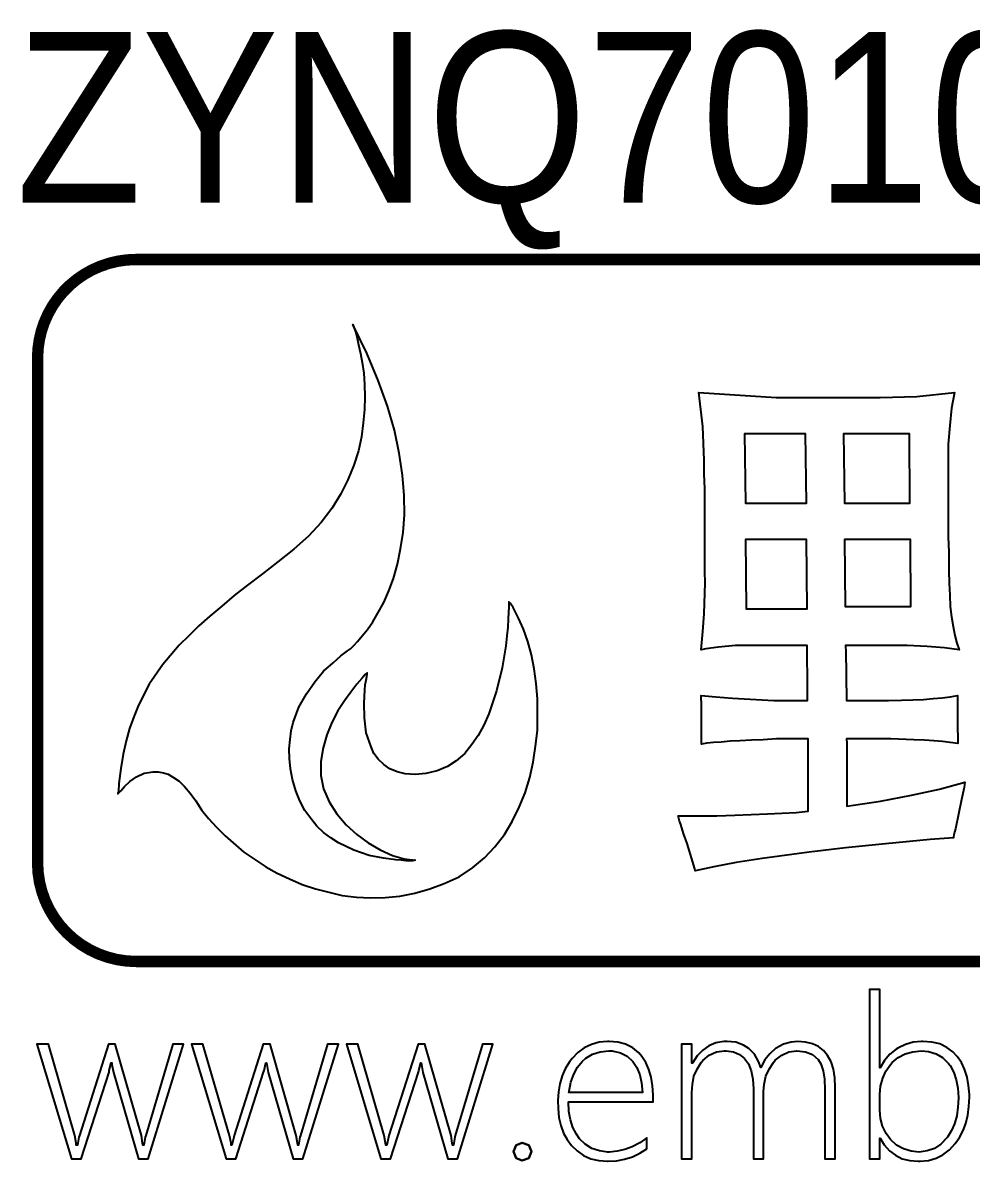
# Model space of a CAD drawing. Extents: x -6 to 181, y -5 to 126.
# Drawn here: x 73.36 to 81.82, y 15.57 to 25.73 of the extents above; entities that cross this region are included whole.
import ezdxf

# ---------------------------------------------------------------- set-up
doc = ezdxf.new("R2010")
doc.units = 0
doc.layers.add('BG_SILKSCREEN_TOP', color=30, linetype='CONTINUOUS')

msp = doc.modelspace()

# ---------------------------------------------------------------- linework, layer by layer
at = {"layer": 'BG_SILKSCREEN_TOP', "const_width": 0.1016}
for points in [[(73.489337, 22.735692, -0.414214), (74.368177, 23.617072)], [(73.489337, 22.735692, -0.414214), (74.368177, 23.617072)], [(74.368177, 17.350892, -0.41265), (73.489337, 18.229732)], [(74.368177, 17.350892, -0.41265), (73.489337, 18.229732)]]:
    msp.add_lwpolyline(points, format="xyb", dxfattribs=at)
for points in [[(74.368177, 23.617072), (89.907897, 23.617072)], [(74.368177, 23.617072), (89.907897, 23.617072)], [(73.489337, 18.229732), (73.489337, 22.735692)], [(73.489337, 18.229732), (73.489337, 22.735692)], [(89.905357, 17.350892), (74.368177, 17.350892)], [(89.905357, 17.350892), (74.368177, 17.350892)]]:
    msp.add_lwpolyline(points, dxfattribs=at)
at = {"layer": 'BG_SILKSCREEN_TOP'}
for points in [[(74.703457, 18.994272), (74.751717, 18.961252), (74.799977, 18.912992), (74.850777, 18.854572), (74.901577, 18.783452), (74.952377, 18.704712), (75.015877, 18.625972), (75.086997, 18.549772), (75.163197, 18.471032), (75.330837, 18.326252), (75.526417, 18.196712), (75.628017, 18.138292), (75.737237, 18.087492), (75.851537, 18.039232), (75.968377, 17.998592), (76.087757, 17.968112), (76.207137, 17.940172), (76.334137, 17.924932), (76.461137, 17.919852), (76.590677, 17.922392), (76.722757, 17.935092), (76.854837, 17.960492), (76.989457, 17.998592), (77.118997, 18.046852), (77.251077, 18.107812), (77.370457, 18.186552), (77.477137, 18.275452), (77.571117, 18.374512), (77.654937, 18.483732), (77.726057, 18.600572), (77.787017, 18.727572), (77.840357, 18.857112), (77.880997, 18.991732), (77.911477, 19.131432), (77.934337, 19.273672), (77.949577, 19.413372), (77.952117, 19.558152), (77.952117, 19.695312), (77.939417, 19.832472), (77.921637, 19.962012), (77.898777, 20.089012), (77.865757, 20.208392), (77.825117, 20.317612), (77.781937, 20.416672), (77.733677, 20.510652), (77.705737, 20.548752), (77.698117, 20.558912), (77.695577, 20.561452), (77.695577, 20.543672), (77.695577, 20.513192), (77.693037, 20.470012), (77.687957, 20.406512), (77.685417, 20.335392), (77.677797, 20.256652), (77.667637, 20.167752), (77.634617, 19.972172), (77.586357, 19.766432), (77.517777, 19.560692), (77.472057, 19.461632), (77.421257, 19.367652), (77.365377, 19.286372), (77.301877, 19.207632), (77.225677, 19.141592), (77.146937, 19.090792), (77.055497, 19.052692), (76.953897, 19.029832), (76.859917, 19.019672), (76.771017, 19.024752), (76.697357, 19.042532), (76.633857, 19.070472), (76.577977, 19.108572), (76.529717, 19.156832), (76.491617, 19.207632), (76.466217, 19.266052), (76.423037, 19.393052), (76.407797, 19.525132), (76.402717, 19.657212), (76.410337, 19.774052), (76.412877, 19.819772), (76.420497, 19.862952), (76.428117, 19.893432), (76.430657, 19.916292), (76.430657, 19.926452), (76.412877, 19.911212), (76.382397, 19.875652), (76.339217, 19.824852), (76.285877, 19.756272), (76.227457, 19.677532), (76.169037, 19.588632), (76.115697, 19.484492), (76.069977, 19.375272), (76.036957, 19.258432), (76.016637, 19.136512), (76.016637, 19.012052), (76.042037, 18.892672), (76.090297, 18.775832), (76.158877, 18.669152), (76.242697, 18.570092), (76.339217, 18.483732), (76.440817, 18.410072), (76.547497, 18.346572), (76.656717, 18.298312), (76.760857, 18.267832), (76.859917, 18.255132), (76.854837, 18.255132), (76.839597, 18.250052), (76.811657, 18.250052), (76.776097, 18.250052), (76.735457, 18.255132), (76.687197, 18.257672), (76.575437, 18.272912), (76.448437, 18.298312), (76.311277, 18.344032), (76.174117, 18.410072), (76.105537, 18.453252), (76.042037, 18.501512), (75.981077, 18.559932), (75.927737, 18.625972), (75.874397, 18.699632), (75.831217, 18.783452), (75.793117, 18.874892), (75.765177, 18.973952), (75.747397, 19.070472), (75.737237, 19.161912), (75.734697, 19.248272), (75.742317, 19.332092), (75.752477, 19.410832), (75.770257, 19.484492), (75.821057, 19.621652), (75.889637, 19.741032), (75.963297, 19.847712), (76.042037, 19.941692), (76.125857, 20.015352), (76.196977, 20.078852), (76.255397, 20.124572), (76.280797, 20.142352), (76.311277, 20.170292), (76.344297, 20.208392), (76.387477, 20.256652), (76.433197, 20.315072), (76.481457, 20.383652), (76.529717, 20.464932), (76.577977, 20.553832), (76.623697, 20.657972), (76.664337, 20.769732), (76.702437, 20.896732), (76.727837, 21.033892), (76.753237, 21.181212), (76.763397, 21.338692), (76.760857, 21.511412), (76.745617, 21.691752), (76.717677, 21.887332), (76.674497, 22.093072), (76.613537, 22.308972), (76.529717, 22.537572), (76.428117, 22.781412), (76.303657, 23.035412), (76.313817, 23.004932), (76.329057, 22.966832), (76.341757, 22.916032), (76.354457, 22.855072), (76.372237, 22.778872), (76.387477, 22.697592), (76.400177, 22.601072), (76.407797, 22.502012), (76.410337, 22.390252), (76.407797, 22.278492), (76.395097, 22.159112), (76.379857, 22.034652), (76.351917, 21.907652), (76.311277, 21.780652), (76.257937, 21.651112), (76.194437, 21.524112), (76.115697, 21.394572), (76.019177, 21.270112), (75.907417, 21.148192), (75.775337, 21.031352), (75.633097, 20.917052), (75.495937, 20.810372), (75.363857, 20.711312), (75.244477, 20.617332), (75.132717, 20.523352), (75.026037, 20.434452), (74.926977, 20.345552), (74.838077, 20.259192), (74.754257, 20.175372), (74.606937, 20.002652), (74.485017, 19.827392), (74.388497, 19.639432), (74.347857, 19.535292), (74.309757, 19.431152), (74.279277, 19.319392), (74.253877, 19.200012), (74.233557, 19.073012), (74.215777, 18.940932), (74.210697, 18.867272), (74.205617, 18.852032), (74.205617, 18.846952), (74.210697, 18.852032), (74.231017, 18.874892), (74.264037, 18.912992), (74.312297, 18.956172), (74.373257, 18.999352), (74.441837, 19.032372), (74.520577, 19.045072), (74.566297, 19.045072), (74.612017, 19.034912), (74.655197, 19.022212)], [(74.612017, 19.034912), (74.655197, 19.022212), (74.703457, 18.994272), (74.751717, 18.961252), (74.799977, 18.912992), (74.850777, 18.854572), (74.901577, 18.783452), (74.952377, 18.704712), (75.015877, 18.625972), (75.086997, 18.549772), (75.163197, 18.471032), (75.330837, 18.326252), (75.526417, 18.196712), (75.628017, 18.138292), (75.737237, 18.087492), (75.851537, 18.039232), (75.968377, 17.998592), (76.087757, 17.968112), (76.207137, 17.940172), (76.334137, 17.924932), (76.461137, 17.919852), (76.590677, 17.922392), (76.722757, 17.935092), (76.854837, 17.960492), (76.989457, 17.998592), (77.118997, 18.046852), (77.251077, 18.107812), (77.370457, 18.186552), (77.477137, 18.275452), (77.571117, 18.374512), (77.654937, 18.483732), (77.726057, 18.600572), (77.787017, 18.727572), (77.840357, 18.857112), (77.880997, 18.991732), (77.911477, 19.131432), (77.934337, 19.273672), (77.949577, 19.413372), (77.952117, 19.558152), (77.952117, 19.695312), (77.939417, 19.832472), (77.921637, 19.962012), (77.898777, 20.089012), (77.865757, 20.208392), (77.825117, 20.317612), (77.781937, 20.416672), (77.733677, 20.510652), (77.705737, 20.548752), (77.698117, 20.558912), (77.695577, 20.561452), (77.695577, 20.543672), (77.695577, 20.513192), (77.693037, 20.470012), (77.687957, 20.406512), (77.685417, 20.335392), (77.677797, 20.256652), (77.667637, 20.167752), (77.634617, 19.972172), (77.586357, 19.766432), (77.517777, 19.560692), (77.472057, 19.461632), (77.421257, 19.367652), (77.365377, 19.286372), (77.301877, 19.207632), (77.225677, 19.141592), (77.146937, 19.090792), (77.055497, 19.052692), (76.953897, 19.029832), (76.859917, 19.019672), (76.771017, 19.024752), (76.697357, 19.042532), (76.633857, 19.070472), (76.577977, 19.108572), (76.529717, 19.156832), (76.491617, 19.207632), (76.466217, 19.266052), (76.423037, 19.393052), (76.407797, 19.525132), (76.402717, 19.657212), (76.410337, 19.774052), (76.412877, 19.819772), (76.420497, 19.862952), (76.428117, 19.893432), (76.430657, 19.916292), (76.430657, 19.926452), (76.412877, 19.911212), (76.382397, 19.875652), (76.339217, 19.824852), (76.285877, 19.756272), (76.227457, 19.677532), (76.169037, 19.588632), (76.115697, 19.484492), (76.069977, 19.375272), (76.036957, 19.258432), (76.016637, 19.136512), (76.016637, 19.012052), (76.042037, 18.892672), (76.090297, 18.775832), (76.158877, 18.669152), (76.242697, 18.570092), (76.339217, 18.483732), (76.440817, 18.410072), (76.547497, 18.346572), (76.656717, 18.298312), (76.760857, 18.267832), (76.859917, 18.255132), (76.854837, 18.255132), (76.839597, 18.250052), (76.811657, 18.250052), (76.776097, 18.250052), (76.735457, 18.255132), (76.687197, 18.257672), (76.575437, 18.272912), (76.448437, 18.298312), (76.311277, 18.344032), (76.174117, 18.410072), (76.105537, 18.453252), (76.042037, 18.501512), (75.981077, 18.559932), (75.927737, 18.625972), (75.874397, 18.699632), (75.831217, 18.783452), (75.793117, 18.874892), (75.765177, 18.973952), (75.747397, 19.070472), (75.737237, 19.161912), (75.734697, 19.248272), (75.742317, 19.332092), (75.752477, 19.410832), (75.770257, 19.484492), (75.821057, 19.621652), (75.889637, 19.741032), (75.963297, 19.847712), (76.042037, 19.941692), (76.125857, 20.015352), (76.196977, 20.078852), (76.255397, 20.124572), (76.280797, 20.142352), (76.311277, 20.170292), (76.344297, 20.208392), (76.387477, 20.256652), (76.433197, 20.315072), (76.481457, 20.383652), (76.529717, 20.464932), (76.577977, 20.553832), (76.623697, 20.657972), (76.664337, 20.769732), (76.702437, 20.896732), (76.727837, 21.033892), (76.753237, 21.181212), (76.763397, 21.338692), (76.760857, 21.511412), (76.745617, 21.691752), (76.717677, 21.887332), (76.674497, 22.093072), (76.613537, 22.308972), (76.529717, 22.537572), (76.428117, 22.781412), (76.303657, 23.035412), (76.313817, 23.004932), (76.329057, 22.966832), (76.341757, 22.916032), (76.354457, 22.855072), (76.372237, 22.778872), (76.387477, 22.697592), (76.400177, 22.601072), (76.407797, 22.502012), (76.410337, 22.390252), (76.407797, 22.278492), (76.395097, 22.159112), (76.379857, 22.034652), (76.351917, 21.907652), (76.311277, 21.780652), (76.257937, 21.651112), (76.194437, 21.524112), (76.115697, 21.394572), (76.019177, 21.270112), (75.907417, 21.148192), (75.775337, 21.031352), (75.633097, 20.917052), (75.495937, 20.810372), (75.363857, 20.711312), (75.244477, 20.617332), (75.132717, 20.523352), (75.026037, 20.434452), (74.926977, 20.345552), (74.838077, 20.259192), (74.754257, 20.175372), (74.606937, 20.002652), (74.485017, 19.827392), (74.388497, 19.639432), (74.347857, 19.535292), (74.309757, 19.431152), (74.279277, 19.319392), (74.253877, 19.200012), (74.233557, 19.073012), (74.215777, 18.940932), (74.210697, 18.867272), (74.205617, 18.852032), (74.205617, 18.846952), (74.210697, 18.852032), (74.231017, 18.874892), (74.264037, 18.912992), (74.312297, 18.956172), (74.373257, 18.999352), (74.441837, 19.032372), (74.520577, 19.045072), (74.566297, 19.045072)], [(79.354197, 18.178932), (79.285617, 18.404992), (79.255137, 18.493892), (79.229737, 18.572632), (79.219577, 18.603112), (79.211957, 18.628512), (79.209417, 18.643752), (79.206877, 18.651372), (79.552317, 18.651372), (79.712337, 18.656452), (80.004437, 18.669152), (80.258437, 18.681852), (80.367657, 18.692012), (80.367657, 19.014592), (80.365117, 19.179692), (80.365117, 19.337172), (80.083177, 19.337172), (79.966337, 19.329552), (79.859657, 19.327012), (79.758057, 19.319392), (79.669157, 19.316852), (79.590417, 19.309232), (79.521837, 19.306692), (79.463417, 19.299072), (79.415157, 19.291452), (79.415157, 19.654672), (79.412617, 19.702932), (79.412617, 19.725792), (79.542157, 19.713092), (79.692017, 19.700392), (80.060317, 19.680072), (80.360037, 19.680072), (80.360037, 19.926452), (80.357497, 20.022972), (80.357497, 20.172832), (79.905377, 20.172832), (79.806317, 20.170292), (79.717417, 20.170292), (79.565017, 20.157592), (79.453257, 20.142352), (79.412617, 20.132192), (79.427857, 20.297292), (79.438017, 20.454772), (79.448177, 20.731632), (79.445637, 20.830692), (79.445637, 20.952612), (79.443097, 21.290432), (79.443097, 21.572372), (79.438017, 21.699372), (79.438017, 21.826372), (79.425317, 22.126092), (79.389757, 22.428352), (80.080637, 22.385172), (81.007737, 22.385172), (81.335397, 22.395332), (81.673217, 22.428352), (81.645277, 22.291192), (81.630037, 22.136252), (81.617337, 21.968612), (81.614797, 21.742552), (81.614797, 21.564752), (81.617337, 21.468232), (81.617337, 21.140572), (81.622417, 21.003412), (81.622417, 20.838312), (81.624957, 20.726552), (81.630037, 20.619872), (81.635117, 20.520812), (81.645277, 20.426832), (81.660517, 20.340472), (81.675757, 20.261732), (81.693537, 20.193152), (81.713857, 20.132192), (81.584317, 20.149972), (81.429377, 20.162672), (81.249037, 20.170292), (80.992497, 20.172832), (80.700397, 20.172832), (80.700397, 20.152512), (80.702937, 20.129652), (80.708017, 19.680072), (81.083937, 19.680072), (81.198237, 19.682612), (81.299837, 19.687692), (81.396357, 19.690232), (81.482717, 19.697852), (81.561457, 19.702932), (81.632577, 19.713092), (81.698617, 19.725792), (81.698617, 19.428612), (81.701157, 19.360032), (81.701157, 19.296532), (81.635117, 19.304152), (81.566537, 19.314312), (81.487797, 19.319392), (81.403977, 19.327012), (81.309997, 19.329552), (81.104257, 19.337172), (80.708017, 19.337172), (80.708017, 19.329552), (80.710557, 19.309232), (80.713097, 18.737732), (81.012817, 18.780912), (81.289677, 18.834252), (81.538597, 18.887592), (81.764657, 18.951092), (81.759577, 18.905372), (81.734177, 18.796152), (81.680837, 18.534532), (81.673217, 18.504052), (81.665597, 18.481192), (81.663057, 18.463412), (81.663057, 18.455792), (81.454777, 18.440552), (81.055997, 18.402452), (80.700397, 18.364352), (80.375277, 18.326252), (79.956177, 18.270372), (79.722497, 18.234812), (79.524377, 18.196712), (79.359277, 18.158612), (79.359277, 18.161152)], [(79.359277, 18.158612), (79.359277, 18.161152), (79.354197, 18.178932), (79.285617, 18.404992), (79.255137, 18.493892), (79.229737, 18.572632), (79.219577, 18.603112), (79.211957, 18.628512), (79.209417, 18.643752), (79.206877, 18.651372), (79.552317, 18.651372), (79.712337, 18.656452), (80.004437, 18.669152), (80.258437, 18.681852), (80.367657, 18.692012), (80.367657, 19.014592), (80.365117, 19.179692), (80.365117, 19.337172), (80.083177, 19.337172), (79.966337, 19.329552), (79.859657, 19.327012), (79.758057, 19.319392), (79.669157, 19.316852), (79.590417, 19.309232), (79.521837, 19.306692), (79.463417, 19.299072), (79.415157, 19.291452), (79.415157, 19.654672), (79.412617, 19.702932), (79.412617, 19.725792), (79.542157, 19.713092), (79.692017, 19.700392), (80.060317, 19.680072), (80.360037, 19.680072), (80.360037, 19.926452), (80.357497, 20.022972), (80.357497, 20.172832), (79.905377, 20.172832), (79.806317, 20.170292), (79.717417, 20.170292), (79.565017, 20.157592), (79.453257, 20.142352), (79.412617, 20.132192), (79.427857, 20.297292), (79.438017, 20.454772), (79.448177, 20.731632), (79.445637, 20.830692), (79.445637, 20.952612), (79.443097, 21.290432), (79.443097, 21.572372), (79.438017, 21.699372), (79.438017, 21.826372), (79.425317, 22.126092), (79.389757, 22.428352), (80.080637, 22.385172), (81.007737, 22.385172), (81.335397, 22.395332), (81.673217, 22.428352), (81.645277, 22.291192), (81.630037, 22.136252), (81.617337, 21.968612), (81.614797, 21.742552), (81.614797, 21.564752), (81.617337, 21.468232), (81.617337, 21.140572), (81.622417, 21.003412), (81.622417, 20.838312), (81.624957, 20.726552), (81.630037, 20.619872), (81.635117, 20.520812), (81.645277, 20.426832), (81.660517, 20.340472), (81.675757, 20.261732), (81.693537, 20.193152), (81.713857, 20.132192), (81.584317, 20.149972), (81.429377, 20.162672), (81.249037, 20.170292), (80.992497, 20.172832), (80.700397, 20.172832), (80.700397, 20.152512), (80.702937, 20.129652), (80.708017, 19.680072), (81.083937, 19.680072), (81.198237, 19.682612), (81.299837, 19.687692), (81.396357, 19.690232), (81.482717, 19.697852), (81.561457, 19.702932), (81.632577, 19.713092), (81.698617, 19.725792), (81.698617, 19.428612), (81.701157, 19.360032), (81.701157, 19.296532), (81.635117, 19.304152), (81.566537, 19.314312), (81.487797, 19.319392), (81.403977, 19.327012), (81.309997, 19.329552), (81.104257, 19.337172), (80.708017, 19.337172), (80.708017, 19.329552), (80.710557, 19.309232), (80.713097, 18.737732), (81.012817, 18.780912), (81.289677, 18.834252), (81.538597, 18.887592), (81.764657, 18.951092), (81.759577, 18.905372), (81.734177, 18.796152), (81.680837, 18.534532), (81.673217, 18.504052), (81.665597, 18.481192), (81.663057, 18.463412), (81.663057, 18.455792), (81.454777, 18.440552), (81.055997, 18.402452), (80.700397, 18.364352), (80.375277, 18.326252), (79.956177, 18.270372), (79.722497, 18.234812), (79.524377, 18.196712)], [(79.801237, 22.062592), (80.339717, 22.062592), (80.347337, 21.440292), (79.808857, 21.440292)], [(80.347337, 21.440292), (79.808857, 21.440292), (79.801237, 22.062592), (80.339717, 22.062592)], [(80.685157, 22.062592), (81.269357, 22.062592), (81.271897, 21.440292), (80.692777, 21.440292)], [(81.271897, 21.440292), (80.692777, 21.440292), (80.685157, 22.062592), (81.269357, 22.062592)], [(79.811397, 21.120252), (80.349877, 21.120252), (80.354957, 20.495412), (79.816477, 20.495412)], [(80.354957, 20.495412), (79.816477, 20.495412), (79.811397, 21.120252), (80.349877, 21.120252)], [(80.692777, 21.120252), (81.276977, 21.120252), (81.279517, 20.515732), (80.700397, 20.515732)], [(81.279517, 20.515732), (80.700397, 20.515732), (80.692777, 21.120252), (81.276977, 21.120252)], [(80.913757, 15.590672), (81.005197, 15.590672), (81.005197, 15.773552), (81.010277, 15.773552), (81.045837, 15.715132), (81.091557, 15.661792), (81.144897, 15.621152), (81.205857, 15.590672), (81.274437, 15.572892), (81.348097, 15.567812), (81.365877, 15.567812), (81.439537, 15.575432), (81.508117, 15.595752), (81.569077, 15.626232), (81.627497, 15.669412), (81.678297, 15.725292), (81.716397, 15.778632), (81.749417, 15.842132), (81.772277, 15.905632), (81.790057, 15.979292), (81.800217, 16.055492), (81.805297, 16.139312), (81.805297, 16.162172), (81.797677, 16.243452), (81.784977, 16.319652), (81.762117, 16.388232), (81.734177, 16.449192), (81.696077, 16.502532), (81.657977, 16.543172), (81.604637, 16.583812), (81.541137, 16.614292), (81.470017, 16.632072), (81.391277, 16.637152), (81.378577, 16.637152), (81.302377, 16.629532), (81.233797, 16.609212), (81.167757, 16.576192), (81.152517, 16.568572), (81.096637, 16.522852), (81.048377, 16.466972), (81.010277, 16.400932), (81.005197, 16.400932), (81.005197, 17.101972), (80.913757, 17.101972)], [(81.005197, 15.590672), (81.005197, 15.773552), (81.010277, 15.773552), (81.045837, 15.715132), (81.091557, 15.661792), (81.144897, 15.621152), (81.205857, 15.590672), (81.274437, 15.572892), (81.348097, 15.567812), (81.365877, 15.567812), (81.439537, 15.575432), (81.508117, 15.595752), (81.569077, 15.626232), (81.627497, 15.669412), (81.678297, 15.725292), (81.716397, 15.778632), (81.749417, 15.842132), (81.772277, 15.905632), (81.790057, 15.979292), (81.800217, 16.055492), (81.805297, 16.139312), (81.805297, 16.162172), (81.797677, 16.243452), (81.784977, 16.319652), (81.762117, 16.388232), (81.734177, 16.449192), (81.696077, 16.502532), (81.657977, 16.543172), (81.604637, 16.583812), (81.541137, 16.614292), (81.470017, 16.632072), (81.391277, 16.637152), (81.378577, 16.637152), (81.302377, 16.629532), (81.233797, 16.609212), (81.167757, 16.576192), (81.152517, 16.568572), (81.096637, 16.522852), (81.048377, 16.466972), (81.010277, 16.400932), (81.005197, 16.400932), (81.005197, 17.101972), (80.913757, 17.101972), (80.913757, 15.590672)], [(73.834777, 15.727832), (73.822077, 15.798952), (73.585857, 16.611752), (73.481717, 16.611752), (73.791597, 15.590672), (73.877957, 15.590672), (74.126877, 16.362832), (74.129417, 16.378072), (74.147197, 16.446652), (74.152277, 16.446652), (74.152277, 16.431412), (74.167517, 16.360292), (74.388497, 15.590672), (74.474857, 15.590672), (74.792357, 16.611752), (74.695837, 16.611752), (74.454537, 15.798952), (74.449457, 15.781172), (74.436757, 15.712592), (74.429137, 15.712592), (74.426597, 15.727832), (74.416437, 15.798952), (74.182757, 16.611752), (74.121797, 16.611752), (73.862717, 15.798952), (73.857637, 15.781172), (73.844937, 15.712592), (73.834777, 15.712592)], [(73.822077, 15.798952), (73.585857, 16.611752), (73.481717, 16.611752), (73.791597, 15.590672), (73.877957, 15.590672), (74.126877, 16.362832), (74.129417, 16.378072), (74.147197, 16.446652), (74.152277, 16.446652), (74.152277, 16.431412), (74.167517, 16.360292), (74.388497, 15.590672), (74.474857, 15.590672), (74.792357, 16.611752), (74.695837, 16.611752), (74.454537, 15.798952), (74.449457, 15.781172), (74.436757, 15.712592), (74.429137, 15.712592), (74.426597, 15.727832), (74.416437, 15.798952), (74.182757, 16.611752), (74.121797, 16.611752), (73.862717, 15.798952), (73.857637, 15.781172), (73.844937, 15.712592), (73.834777, 15.712592), (73.834777, 15.727832)], [(75.216537, 15.727832), (75.201297, 15.798952), (74.965077, 16.611752), (74.863477, 16.611752), (75.170817, 15.590672), (75.257177, 15.590672), (75.506097, 16.362832), (75.511177, 16.378072), (75.526417, 16.446652), (75.531497, 16.446652), (75.534037, 16.431412), (75.546737, 16.360292), (75.770257, 15.590672), (75.856617, 15.590672), (76.174117, 16.611752), (76.077597, 16.611752), (75.836297, 15.798952), (75.831217, 15.781172), (75.818517, 15.712592), (75.810897, 15.712592), (75.808357, 15.727832), (75.798197, 15.798952), (75.564517, 16.611752), (75.503557, 16.611752), (75.244477, 15.798952), (75.239397, 15.781172), (75.224157, 15.712592), (75.216537, 15.712592)], [(75.201297, 15.798952), (74.965077, 16.611752), (74.863477, 16.611752), (75.170817, 15.590672), (75.257177, 15.590672), (75.506097, 16.362832), (75.511177, 16.378072), (75.526417, 16.446652), (75.531497, 16.446652), (75.534037, 16.431412), (75.546737, 16.360292), (75.770257, 15.590672), (75.856617, 15.590672), (76.174117, 16.611752), (76.077597, 16.611752), (75.836297, 15.798952), (75.831217, 15.781172), (75.818517, 15.712592), (75.810897, 15.712592), (75.808357, 15.727832), (75.798197, 15.798952), (75.564517, 16.611752), (75.503557, 16.611752), (75.244477, 15.798952), (75.239397, 15.781172), (75.224157, 15.712592), (75.216537, 15.712592), (75.216537, 15.727832)], [(76.595757, 15.727832), (76.583057, 15.798952), (76.346837, 16.611752), (76.245237, 16.611752), (76.552577, 15.590672), (76.638937, 15.590672), (76.887857, 16.362832), (76.892937, 16.378072), (76.908177, 16.446652), (76.913257, 16.446652), (76.915797, 16.431412), (76.928497, 16.360292), (77.152017, 15.590672), (77.235837, 15.590672), (77.553337, 16.611752), (77.459357, 16.611752), (77.215517, 15.798952), (77.212977, 15.781172), (77.200277, 15.712592), (77.192657, 15.712592), (77.190117, 15.727832), (77.179957, 15.798952), (76.946277, 16.611752), (76.885317, 16.611752), (76.623697, 15.798952), (76.621157, 15.781172), (76.605917, 15.712592), (76.598297, 15.712592)], [(76.583057, 15.798952), (76.346837, 16.611752), (76.245237, 16.611752), (76.552577, 15.590672), (76.638937, 15.590672), (76.887857, 16.362832), (76.892937, 16.378072), (76.908177, 16.446652), (76.913257, 16.446652), (76.915797, 16.431412), (76.928497, 16.360292), (77.152017, 15.590672), (77.235837, 15.590672), (77.553337, 16.611752), (77.459357, 16.611752), (77.215517, 15.798952), (77.212977, 15.781172), (77.200277, 15.712592), (77.192657, 15.712592), (77.190117, 15.727832), (77.179957, 15.798952), (76.946277, 16.611752), (76.885317, 16.611752), (76.623697, 15.798952), (76.621157, 15.781172), (76.605917, 15.712592), (76.598297, 15.712592), (76.595757, 15.727832)], [(78.592197, 15.649092), (78.576957, 15.649092), (78.503297, 15.659252), (78.434717, 15.682112), (78.376297, 15.720212), (78.325497, 15.768472), (78.297557, 15.809112), (78.267077, 15.867532), (78.246757, 15.936112), (78.231517, 16.012312), (78.228977, 16.098672), (78.983357, 16.098672), (78.983357, 16.139312), (78.983357, 16.159632), (78.978277, 16.240912), (78.965577, 16.317112), (78.945257, 16.385692), (78.917317, 16.449192), (78.881757, 16.502532), (78.853817, 16.535552), (78.800477, 16.581272), (78.736977, 16.611752), (78.668397, 16.632072), (78.589657, 16.637152), (78.574417, 16.637152), (78.500757, 16.629532), (78.432177, 16.609212), (78.368677, 16.578732), (78.310257, 16.538092), (78.259457, 16.484752), (78.236597, 16.454272), (78.198497, 16.393312), (78.170557, 16.329812), (78.150237, 16.258692), (78.137537, 16.187572), (78.132457, 16.108832), (78.134997, 16.037712), (78.142617, 15.958972), (78.160397, 15.885312), (78.183257, 15.819272), (78.216277, 15.760852), (78.254377, 15.707512), (78.305177, 15.659252), (78.361057, 15.618612), (78.427097, 15.588132), (78.498217, 15.572892), (78.574417, 15.567812), (78.582037, 15.567812), (78.655697, 15.570352), (78.726817, 15.585592), (78.797937, 15.608452), (78.863977, 15.638932), (78.927477, 15.679572), (78.927477, 15.776092), (78.863977, 15.732912), (78.795397, 15.697352), (78.729357, 15.671952), (78.660777, 15.656712)], [(78.576957, 15.649092), (78.503297, 15.659252), (78.434717, 15.682112), (78.376297, 15.720212), (78.325497, 15.768472), (78.297557, 15.809112), (78.267077, 15.867532), (78.246757, 15.936112), (78.231517, 16.012312), (78.228977, 16.098672), (78.983357, 16.098672), (78.983357, 16.139312), (78.983357, 16.159632), (78.978277, 16.240912), (78.965577, 16.317112), (78.945257, 16.385692), (78.917317, 16.449192), (78.881757, 16.502532), (78.853817, 16.535552), (78.800477, 16.581272), (78.736977, 16.611752), (78.668397, 16.632072), (78.589657, 16.637152), (78.574417, 16.637152), (78.500757, 16.629532), (78.432177, 16.609212), (78.368677, 16.578732), (78.310257, 16.538092), (78.259457, 16.484752), (78.236597, 16.454272), (78.198497, 16.393312), (78.170557, 16.329812), (78.150237, 16.258692), (78.137537, 16.187572), (78.132457, 16.108832), (78.134997, 16.037712), (78.142617, 15.958972), (78.160397, 15.885312), (78.183257, 15.819272), (78.216277, 15.760852), (78.254377, 15.707512), (78.305177, 15.659252), (78.361057, 15.618612), (78.427097, 15.588132), (78.498217, 15.572892), (78.574417, 15.567812), (78.582037, 15.567812), (78.655697, 15.570352), (78.726817, 15.585592), (78.797937, 15.608452), (78.863977, 15.638932), (78.927477, 15.679572), (78.927477, 15.776092), (78.863977, 15.732912), (78.795397, 15.697352), (78.729357, 15.671952), (78.660777, 15.656712), (78.592197, 15.649092)], [(79.752977, 16.520312), (79.798697, 16.484752), (79.834257, 16.436492), (79.857117, 16.375532), (79.872357, 16.299332), (79.877437, 16.212972), (79.877437, 15.590672), (79.968877, 15.590672), (79.968877, 16.190112), (79.973957, 16.253612), (79.989197, 16.327272), (80.017137, 16.390772), (80.057777, 16.449192), (80.073017, 16.469512), (80.131437, 16.515232), (80.194937, 16.543172), (80.266057, 16.553332), (80.342257, 16.545712), (80.405757, 16.520312), (80.456557, 16.474592), (80.479417, 16.436492), (80.499737, 16.375532), (80.512437, 16.299332), (80.514977, 16.205352), (80.514977, 15.590672), (80.608957, 15.590672), (80.608957, 16.223132), (80.608957, 16.225672), (80.603877, 16.312032), (80.591177, 16.388232), (80.570857, 16.454272), (80.540377, 16.510152), (80.504817, 16.555872), (80.459097, 16.591432), (80.405757, 16.616832), (80.342257, 16.632072), (80.273677, 16.637152), (80.215257, 16.632072), (80.146677, 16.611752), (80.080637, 16.576192), (80.078097, 16.576192), (80.024757, 16.527932), (79.979037, 16.472052), (79.943477, 16.403472), (79.923157, 16.459352), (79.887597, 16.522852), (79.836797, 16.573652), (79.788537, 16.604132), (79.719957, 16.629532), (79.643757, 16.637152), (79.613277, 16.637152), (79.542157, 16.624452), (79.481197, 16.599052), (79.425317, 16.558412), (79.374517, 16.507612), (79.333877, 16.444112), (79.328797, 16.444112), (79.328797, 16.611752), (79.237357, 16.611752), (79.237357, 15.590672), (79.328797, 15.590672), (79.328797, 16.179952), (79.333877, 16.253612), (79.346577, 16.327272), (79.374517, 16.390772), (79.412617, 16.449192), (79.427857, 16.466972), (79.483737, 16.515232), (79.547237, 16.543172), (79.618357, 16.553332), (79.636137, 16.553332), (79.699637, 16.543172)], [(79.798697, 16.484752), (79.834257, 16.436492), (79.857117, 16.375532), (79.872357, 16.299332), (79.877437, 16.212972), (79.877437, 15.590672), (79.968877, 15.590672), (79.968877, 16.190112), (79.973957, 16.253612), (79.989197, 16.327272), (80.017137, 16.390772), (80.057777, 16.449192), (80.073017, 16.469512), (80.131437, 16.515232), (80.194937, 16.543172), (80.266057, 16.553332), (80.342257, 16.545712), (80.405757, 16.520312), (80.456557, 16.474592), (80.479417, 16.436492), (80.499737, 16.375532), (80.512437, 16.299332), (80.514977, 16.205352), (80.514977, 15.590672), (80.608957, 15.590672), (80.608957, 16.223132), (80.608957, 16.225672), (80.603877, 16.312032), (80.591177, 16.388232), (80.570857, 16.454272), (80.540377, 16.510152), (80.504817, 16.555872), (80.459097, 16.591432), (80.405757, 16.616832), (80.342257, 16.632072), (80.273677, 16.637152), (80.215257, 16.632072), (80.146677, 16.611752), (80.080637, 16.576192), (80.078097, 16.576192), (80.024757, 16.527932), (79.979037, 16.472052), (79.943477, 16.403472), (79.923157, 16.459352), (79.887597, 16.522852), (79.836797, 16.573652), (79.788537, 16.604132), (79.719957, 16.629532), (79.643757, 16.637152), (79.613277, 16.637152), (79.542157, 16.624452), (79.481197, 16.599052), (79.425317, 16.558412), (79.374517, 16.507612), (79.333877, 16.444112), (79.328797, 16.444112), (79.328797, 16.611752), (79.237357, 16.611752), (79.237357, 15.590672), (79.328797, 15.590672), (79.328797, 16.179952), (79.333877, 16.253612), (79.346577, 16.327272), (79.374517, 16.390772), (79.412617, 16.449192), (79.427857, 16.466972), (79.483737, 16.515232), (79.547237, 16.543172), (79.618357, 16.553332), (79.636137, 16.553332), (79.699637, 16.543172), (79.752977, 16.520312)], [(78.249297, 16.273932), (78.274697, 16.345052), (78.307717, 16.406012), (78.348357, 16.456812), (78.381377, 16.487292), (78.442337, 16.522852), (78.510917, 16.545712), (78.587117, 16.553332), (78.617597, 16.553332), (78.691257, 16.535552), (78.752217, 16.505072), (78.803017, 16.456812), (78.836037, 16.403472), (78.863977, 16.339972), (78.879217, 16.266312), (78.889377, 16.179952), (78.231517, 16.179952), (78.234057, 16.192652)], [(78.274697, 16.345052), (78.307717, 16.406012), (78.348357, 16.456812), (78.381377, 16.487292), (78.442337, 16.522852), (78.510917, 16.545712), (78.587117, 16.553332), (78.617597, 16.553332), (78.691257, 16.535552), (78.752217, 16.505072), (78.803017, 16.456812), (78.836037, 16.403472), (78.863977, 16.339972), (78.879217, 16.266312), (78.889377, 16.179952), (78.231517, 16.179952), (78.234057, 16.192652), (78.249297, 16.273932)], [(81.170297, 16.494912), (81.231257, 16.527932), (81.299837, 16.545712), (81.378577, 16.553332), (81.439537, 16.548252), (81.508117, 16.527932), (81.566537, 16.492372), (81.619877, 16.441572), (81.635117, 16.421252), (81.665597, 16.360292), (81.688457, 16.294252), (81.703697, 16.220592), (81.708777, 16.136772), (81.708777, 16.131692), (81.703697, 16.050412), (81.693537, 15.974212), (81.673217, 15.903092), (81.645277, 15.842132), (81.609717, 15.783712), (81.604637, 15.776092), (81.551297, 15.720212), (81.492877, 15.682112), (81.429377, 15.659252), (81.358257, 15.649092), (81.284597, 15.656712), (81.216017, 15.677032), (81.155057, 15.712592), (81.101717, 15.760852), (81.063617, 15.814192), (81.030597, 15.880232), (81.012817, 15.948812), (81.005197, 16.025012), (81.005197, 16.152012), (81.005197, 16.162172), (81.012817, 16.238372), (81.033137, 16.309492), (81.061077, 16.372992), (81.104257, 16.433952), (81.116957, 16.449192)], [(81.231257, 16.527932), (81.299837, 16.545712), (81.378577, 16.553332), (81.439537, 16.548252), (81.508117, 16.527932), (81.566537, 16.492372), (81.619877, 16.441572), (81.635117, 16.421252), (81.665597, 16.360292), (81.688457, 16.294252), (81.703697, 16.220592), (81.708777, 16.136772), (81.708777, 16.131692), (81.703697, 16.050412), (81.693537, 15.974212), (81.673217, 15.903092), (81.645277, 15.842132), (81.609717, 15.783712), (81.604637, 15.776092), (81.551297, 15.720212), (81.492877, 15.682112), (81.429377, 15.659252), (81.358257, 15.649092), (81.284597, 15.656712), (81.216017, 15.677032), (81.155057, 15.712592), (81.101717, 15.760852), (81.063617, 15.814192), (81.030597, 15.880232), (81.012817, 15.948812), (81.005197, 16.025012), (81.005197, 16.162172), (81.012817, 16.238372), (81.033137, 16.309492), (81.061077, 16.372992), (81.104257, 16.433952), (81.116957, 16.449192), (81.170297, 16.494912)], [(77.873377, 15.595752), (77.898777, 15.654172), (77.873377, 15.712592), (77.814957, 15.732912), (77.759077, 15.712592), (77.736217, 15.654172), (77.759077, 15.595752), (77.814957, 15.575432)]]:
    msp.add_lwpolyline(points, close=True, dxfattribs=at)
for points in [[(81.759577, 18.948552), (81.764657, 18.948552)], [(81.759577, 18.948552), (81.764657, 18.948552)], [(77.736217, 15.654172), (77.759077, 15.712592)], [(77.759077, 15.595752), (77.736217, 15.654172)], [(77.759077, 15.712592), (77.814957, 15.732912)], [(77.814957, 15.732912), (77.873377, 15.712592)], [(77.873377, 15.712592), (77.898777, 15.654172)], [(77.898777, 15.654172), (77.873377, 15.595752)], [(77.814957, 15.575432), (77.759077, 15.595752)], [(77.873377, 15.595752), (77.814957, 15.575432)]]:
    msp.add_lwpolyline(points, dxfattribs=at)

# ---------------------------------------------------------------- texts
at = {"layer": 'BG_SILKSCREEN_TOP', "width": 0.9}
msp.add_text('ZYNQ7010/7020', height=1.524, dxfattribs=at).set_placement((73.298837, 24.125072))

doc.saveas('drawing.dxf')
